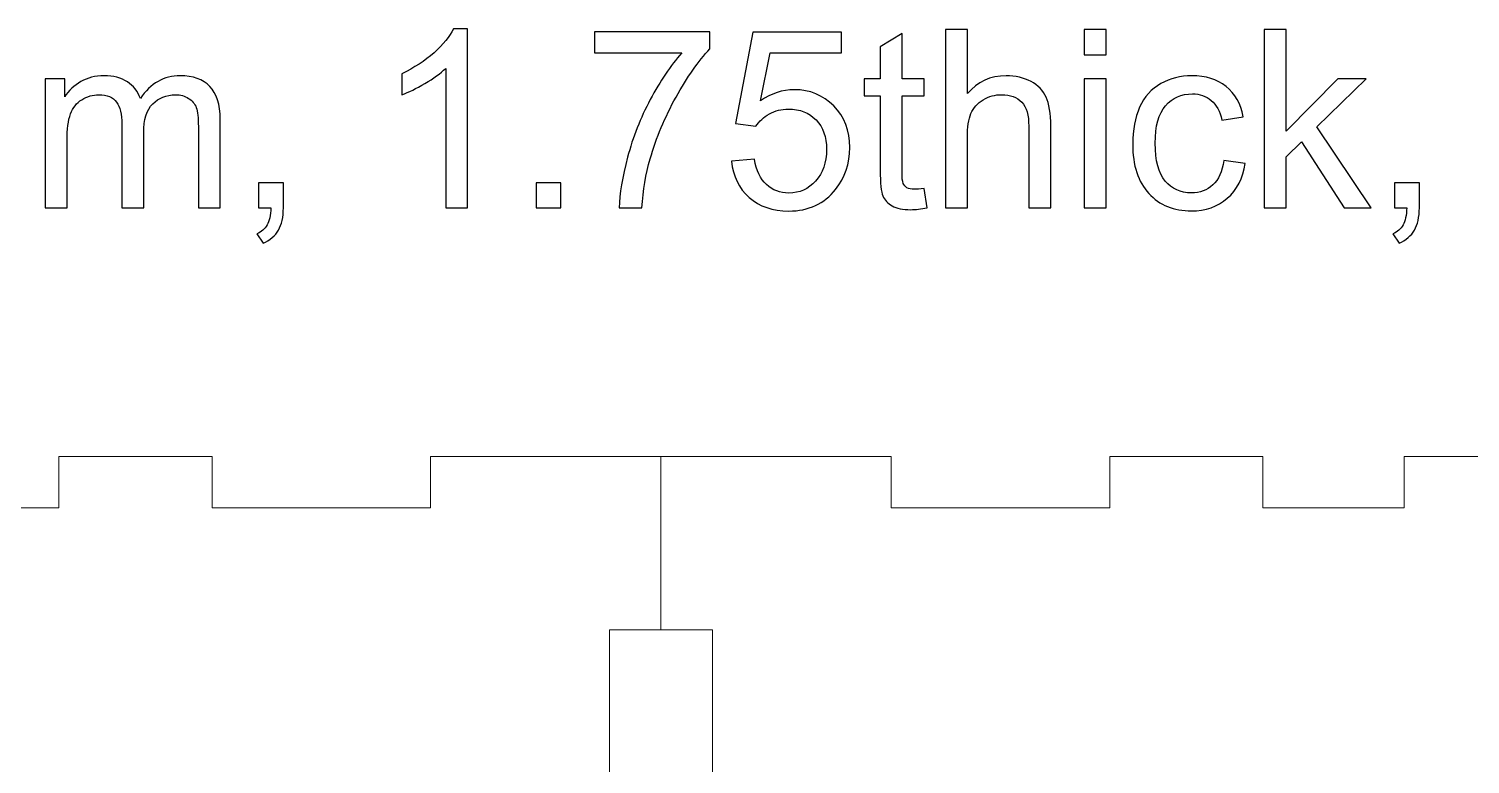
# Model space of a CAD drawing. Header units: inches. Extents: x -5.24 to 2.17, y -6.36 to -2.42.
# Drawn here: x -3.499 to -1.571, y -3.408 to -2.424 of the extents above; entities that cross this region are included whole.
import ezdxf

# ---------------------------------------------------------------- set-up
doc = ezdxf.new("R2010")
doc.units = ezdxf.units.IN
doc.header["$MEASUREMENT"] = 0
doc.layers.add('Layer 1', color=7, linetype='Continuous')

msp = doc.modelspace()

# ---------------------------------------------------------------- linework, layer by layer
at = {"layer": 'Layer 1', "color": 30}
for points, knots in [([(-2.9122, -2.6639), (-2.9122, -2.6639), (-2.9414, -2.6639), (-2.9414, -2.6639), (-2.9414, -2.6639), (-2.9414, -2.6639), (-2.9414, -2.4773), (-2.9414, -2.4773), (-2.9414, -2.4773), (-2.9485, -2.484), (-2.9577, -2.4907), (-2.9692, -2.4974), (-2.9692, -2.4974), (-2.9807, -2.5041), (-2.9909, -2.5092), (-3, -2.5125), (-3, -2.5125), (-3, -2.5125), (-3, -2.4843), (-3, -2.4843), (-3, -2.4843), (-2.9837, -2.4765), (-2.9693, -2.4672), (-2.957, -2.4563), (-2.957, -2.4563), (-2.9448, -2.4453), (-2.9361, -2.4346), (-2.931, -2.4243), (-2.931, -2.4243), (-2.931, -2.4243), (-2.9122, -2.4243), (-2.9122, -2.4243), (-2.9122, -2.4243), (-2.9122, -2.4243), (-2.9122, -2.6639), (-2.9122, -2.6639)], [0, 0, 0, 0, 0.1, 0.1, 0.1, 0.1, 0.2, 0.2, 0.2, 0.2, 0.3, 0.3, 0.3, 0.3, 0.4, 0.4, 0.4, 0.4, 0.5, 0.5, 0.5, 0.5, 0.6, 0.6, 0.6, 0.6, 0.7, 0.7, 0.7, 0.7, 0.8, 0.8, 0.8, 0.8, 1, 1, 1, 1]), ([(-2.7425, -2.4566), (-2.7425, -2.4566), (-2.7425, -2.4284), (-2.7425, -2.4284), (-2.7425, -2.4284), (-2.7425, -2.4284), (-2.5881, -2.4284), (-2.5881, -2.4284), (-2.5881, -2.4284), (-2.5881, -2.4284), (-2.5881, -2.4512), (-2.5881, -2.4512), (-2.5881, -2.4512), (-2.6033, -2.4674), (-2.6183, -2.4889), (-2.6333, -2.5156), (-2.6333, -2.5156), (-2.6482, -2.5424), (-2.6597, -2.57), (-2.6678, -2.5983), (-2.6678, -2.5983), (-2.6737, -2.6183), (-2.6774, -2.6401), (-2.679, -2.6639), (-2.679, -2.6639), (-2.679, -2.6639), (-2.7092, -2.6639), (-2.7092, -2.6639), (-2.7092, -2.6639), (-2.7088, -2.6451), (-2.7052, -2.6225), (-2.6981, -2.5959), (-2.6981, -2.5959), (-2.691, -2.5693), (-2.6809, -2.5436), (-2.6678, -2.519), (-2.6678, -2.519), (-2.6545, -2.4943), (-2.6405, -2.4735), (-2.6257, -2.4566), (-2.6257, -2.4566), (-2.6257, -2.4566), (-2.7425, -2.4566), (-2.7425, -2.4566)], [0, 0, 0, 0, 0.083333, 0.083333, 0.083333, 0.083333, 0.166667, 0.166667, 0.166667, 0.166667, 0.25, 0.25, 0.25, 0.25, 0.333333, 0.333333, 0.333333, 0.333333, 0.416667, 0.416667, 0.416667, 0.416667, 0.5, 0.5, 0.5, 0.5, 0.583333, 0.583333, 0.583333, 0.583333, 0.666667, 0.666667, 0.666667, 0.666667, 0.75, 0.75, 0.75, 0.75, 0.833333, 0.833333, 0.833333, 0.833333, 1, 1, 1, 1]), ([(-2.5591, -2.6014), (-2.5591, -2.6014), (-2.5283, -2.5988), (-2.5283, -2.5988), (-2.5283, -2.5988), (-2.526, -2.6138), (-2.5208, -2.625), (-2.5125, -2.6326), (-2.5125, -2.6326), (-2.5041, -2.6401), (-2.4941, -2.6439), (-2.4824, -2.6439), (-2.4824, -2.6439), (-2.4683, -2.6439), (-2.4564, -2.6386), (-2.4466, -2.628), (-2.4466, -2.628), (-2.4369, -2.6173), (-2.432, -2.6032), (-2.432, -2.5856), (-2.432, -2.5856), (-2.432, -2.5689), (-2.4366, -2.5558), (-2.446, -2.5461), (-2.446, -2.5461), (-2.4554, -2.5364), (-2.4677, -2.5316), (-2.4829, -2.5316), (-2.4829, -2.5316), (-2.4924, -2.5316), (-2.5009, -2.5338), (-2.5085, -2.538), (-2.5085, -2.538), (-2.5161, -2.5423), (-2.522, -2.5479), (-2.5264, -2.5547), (-2.5264, -2.5547), (-2.5264, -2.5547), (-2.5539, -2.5511), (-2.5539, -2.5511), (-2.5539, -2.5511), (-2.5539, -2.5511), (-2.5308, -2.4286), (-2.5308, -2.4286), (-2.5308, -2.4286), (-2.5308, -2.4286), (-2.4121, -2.4286), (-2.4121, -2.4286), (-2.4121, -2.4286), (-2.4121, -2.4286), (-2.4121, -2.4566), (-2.4121, -2.4566), (-2.4121, -2.4566), (-2.4121, -2.4566), (-2.5073, -2.4566), (-2.5073, -2.4566), (-2.5073, -2.4566), (-2.5073, -2.4566), (-2.5202, -2.5207), (-2.5202, -2.5207), (-2.5202, -2.5207), (-2.5059, -2.5107), (-2.4908, -2.5057), (-2.4751, -2.5057), (-2.4751, -2.5057), (-2.4543, -2.5057), (-2.4367, -2.5129), (-2.4224, -2.5274), (-2.4224, -2.5274), (-2.408, -2.5418), (-2.4009, -2.5604), (-2.4009, -2.583), (-2.4009, -2.583), (-2.4009, -2.6046), (-2.4072, -2.6233), (-2.4198, -2.639), (-2.4198, -2.639), (-2.4351, -2.6583), (-2.456, -2.668), (-2.4824, -2.668), (-2.4824, -2.668), (-2.5041, -2.668), (-2.5219, -2.6619), (-2.5356, -2.6498), (-2.5356, -2.6498), (-2.5493, -2.6376), (-2.5571, -2.6215), (-2.5591, -2.6014)], [0, 0, 0, 0, 0.043478, 0.043478, 0.043478, 0.043478, 0.086957, 0.086957, 0.086957, 0.086957, 0.130435, 0.130435, 0.130435, 0.130435, 0.173913, 0.173913, 0.173913, 0.173913, 0.217391, 0.217391, 0.217391, 0.217391, 0.26087, 0.26087, 0.26087, 0.26087, 0.304348, 0.304348, 0.304348, 0.304348, 0.347826, 0.347826, 0.347826, 0.347826, 0.391304, 0.391304, 0.391304, 0.391304, 0.434783, 0.434783, 0.434783, 0.434783, 0.478261, 0.478261, 0.478261, 0.478261, 0.521739, 0.521739, 0.521739, 0.521739, 0.565217, 0.565217, 0.565217, 0.565217, 0.608696, 0.608696, 0.608696, 0.608696, 0.652174, 0.652174, 0.652174, 0.652174, 0.695652, 0.695652, 0.695652, 0.695652, 0.73913, 0.73913, 0.73913, 0.73913, 0.782609, 0.782609, 0.782609, 0.782609, 0.826087, 0.826087, 0.826087, 0.826087, 0.869565, 0.869565, 0.869565, 0.869565, 0.913043, 0.913043, 0.913043, 0.913043, 1, 1, 1, 1]), ([(-2.2729, -2.6639), (-2.2729, -2.6639), (-2.2729, -2.4253), (-2.2729, -2.4253), (-2.2729, -2.4253), (-2.2729, -2.4253), (-2.2436, -2.4253), (-2.2436, -2.4253), (-2.2436, -2.4253), (-2.2436, -2.4253), (-2.2436, -2.5109), (-2.2436, -2.5109), (-2.2436, -2.5109), (-2.23, -2.4951), (-2.2127, -2.4871), (-2.1919, -2.4871), (-2.1919, -2.4871), (-2.1791, -2.4871), (-2.168, -2.4897), (-2.1585, -2.4948), (-2.1585, -2.4948), (-2.1491, -2.4998), (-2.1423, -2.5068), (-2.1383, -2.5156), (-2.1383, -2.5156), (-2.1342, -2.5245), (-2.1321, -2.5375), (-2.1321, -2.5544), (-2.1321, -2.5544), (-2.1321, -2.5544), (-2.1321, -2.6639), (-2.1321, -2.6639), (-2.1321, -2.6639), (-2.1321, -2.6639), (-2.1615, -2.6639), (-2.1615, -2.6639), (-2.1615, -2.6639), (-2.1615, -2.6639), (-2.1615, -2.5544), (-2.1615, -2.5544), (-2.1615, -2.5544), (-2.1615, -2.5398), (-2.1646, -2.5291), (-2.171, -2.5224), (-2.171, -2.5224), (-2.1773, -2.5158), (-2.1863, -2.5124), (-2.1979, -2.5124), (-2.1979, -2.5124), (-2.2066, -2.5124), (-2.2148, -2.5146), (-2.2224, -2.5191), (-2.2224, -2.5191), (-2.2301, -2.5236), (-2.2355, -2.5298), (-2.2388, -2.5375), (-2.2388, -2.5375), (-2.242, -2.5451), (-2.2436, -2.5558), (-2.2436, -2.5694), (-2.2436, -2.5694), (-2.2436, -2.5694), (-2.2436, -2.6639), (-2.2436, -2.6639), (-2.2436, -2.6639), (-2.2436, -2.6639), (-2.2729, -2.6639), (-2.2729, -2.6639)], [0, 0, 0, 0, 0.055556, 0.055556, 0.055556, 0.055556, 0.111111, 0.111111, 0.111111, 0.111111, 0.166667, 0.166667, 0.166667, 0.166667, 0.222222, 0.222222, 0.222222, 0.222222, 0.277778, 0.277778, 0.277778, 0.277778, 0.333333, 0.333333, 0.333333, 0.333333, 0.388889, 0.388889, 0.388889, 0.388889, 0.444444, 0.444444, 0.444444, 0.444444, 0.5, 0.5, 0.5, 0.5, 0.555556, 0.555556, 0.555556, 0.555556, 0.611111, 0.611111, 0.611111, 0.611111, 0.666667, 0.666667, 0.666667, 0.666667, 0.722222, 0.722222, 0.722222, 0.722222, 0.777778, 0.777778, 0.777778, 0.777778, 0.833333, 0.833333, 0.833333, 0.833333, 0.888889, 0.888889, 0.888889, 0.888889, 1, 1, 1, 1]), ([(-2.0874, -2.459), (-2.0874, -2.459), (-2.0874, -2.4253), (-2.0874, -2.4253), (-2.0874, -2.4253), (-2.0874, -2.4253), (-2.0581, -2.4253), (-2.0581, -2.4253), (-2.0581, -2.4253), (-2.0581, -2.4253), (-2.0581, -2.459), (-2.0581, -2.459), (-2.0581, -2.459), (-2.0581, -2.459), (-2.0874, -2.459), (-2.0874, -2.459)], [0, 0, 0, 0, 0.2, 0.2, 0.2, 0.2, 0.4, 0.4, 0.4, 0.4, 0.6, 0.6, 0.6, 0.6, 1, 1, 1, 1]), ([(-1.8467, -2.6639), (-1.8467, -2.6639), (-1.8467, -2.4253), (-1.8467, -2.4253), (-1.8467, -2.4253), (-1.8467, -2.4253), (-1.8174, -2.4253), (-1.8174, -2.4253), (-1.8174, -2.4253), (-1.8174, -2.4253), (-1.8174, -2.5614), (-1.8174, -2.5614), (-1.8174, -2.5614), (-1.8174, -2.5614), (-1.748, -2.4911), (-1.748, -2.4911), (-1.748, -2.4911), (-1.748, -2.4911), (-1.7101, -2.4911), (-1.7101, -2.4911), (-1.7101, -2.4911), (-1.7101, -2.4911), (-1.7762, -2.5552), (-1.7762, -2.5552), (-1.7762, -2.5552), (-1.7762, -2.5552), (-1.7034, -2.6639), (-1.7034, -2.6639), (-1.7034, -2.6639), (-1.7034, -2.6639), (-1.7396, -2.6639), (-1.7396, -2.6639), (-1.7396, -2.6639), (-1.7396, -2.6639), (-1.7967, -2.5755), (-1.7967, -2.5755), (-1.7967, -2.5755), (-1.7967, -2.5755), (-1.8174, -2.5954), (-1.8174, -2.5954), (-1.8174, -2.5954), (-1.8174, -2.5954), (-1.8174, -2.6639), (-1.8174, -2.6639), (-1.8174, -2.6639), (-1.8174, -2.6639), (-1.8467, -2.6639), (-1.8467, -2.6639)], [0, 0, 0, 0, 0.076923, 0.076923, 0.076923, 0.076923, 0.153846, 0.153846, 0.153846, 0.153846, 0.230769, 0.230769, 0.230769, 0.230769, 0.307692, 0.307692, 0.307692, 0.307692, 0.384615, 0.384615, 0.384615, 0.384615, 0.461538, 0.461538, 0.461538, 0.461538, 0.538462, 0.538462, 0.538462, 0.538462, 0.615385, 0.615385, 0.615385, 0.615385, 0.692308, 0.692308, 0.692308, 0.692308, 0.769231, 0.769231, 0.769231, 0.769231, 0.846154, 0.846154, 0.846154, 0.846154, 1, 1, 1, 1]), ([(-2.3016, -2.6377), (-2.3016, -2.6377), (-2.2974, -2.6636), (-2.2974, -2.6636), (-2.2974, -2.6636), (-2.3056, -2.6653), (-2.313, -2.6662), (-2.3195, -2.6662), (-2.3195, -2.6662), (-2.3301, -2.6662), (-2.3384, -2.6645), (-2.3443, -2.6611), (-2.3443, -2.6611), (-2.3501, -2.6578), (-2.3542, -2.6534), (-2.3566, -2.6479), (-2.3566, -2.6479), (-2.359, -2.6424), (-2.3602, -2.6309), (-2.3602, -2.6133), (-2.3602, -2.6133), (-2.3602, -2.6133), (-2.3602, -2.5139), (-2.3602, -2.5139), (-2.3602, -2.5139), (-2.3602, -2.5139), (-2.3817, -2.5139), (-2.3817, -2.5139), (-2.3817, -2.5139), (-2.3817, -2.5139), (-2.3817, -2.4911), (-2.3817, -2.4911), (-2.3817, -2.4911), (-2.3817, -2.4911), (-2.3602, -2.4911), (-2.3602, -2.4911), (-2.3602, -2.4911), (-2.3602, -2.4911), (-2.3602, -2.4483), (-2.3602, -2.4483), (-2.3602, -2.4483), (-2.3602, -2.4483), (-2.331, -2.4307), (-2.331, -2.4307), (-2.331, -2.4307), (-2.331, -2.4307), (-2.331, -2.4911), (-2.331, -2.4911), (-2.331, -2.4911), (-2.331, -2.4911), (-2.3016, -2.4911), (-2.3016, -2.4911), (-2.3016, -2.4911), (-2.3016, -2.4911), (-2.3016, -2.5139), (-2.3016, -2.5139), (-2.3016, -2.5139), (-2.3016, -2.5139), (-2.331, -2.5139), (-2.331, -2.5139), (-2.331, -2.5139), (-2.331, -2.5139), (-2.331, -2.6149), (-2.331, -2.6149), (-2.331, -2.6149), (-2.331, -2.6233), (-2.3305, -2.6286), (-2.3295, -2.631), (-2.3295, -2.631), (-2.3285, -2.6334), (-2.3268, -2.6353), (-2.3245, -2.6368), (-2.3245, -2.6368), (-2.3221, -2.6381), (-2.3188, -2.6389), (-2.3145, -2.6389), (-2.3145, -2.6389), (-2.3112, -2.6389), (-2.3069, -2.6385), (-2.3016, -2.6377)], [0, 0, 0, 0, 0.047619, 0.047619, 0.047619, 0.047619, 0.095238, 0.095238, 0.095238, 0.095238, 0.142857, 0.142857, 0.142857, 0.142857, 0.190476, 0.190476, 0.190476, 0.190476, 0.238095, 0.238095, 0.238095, 0.238095, 0.285714, 0.285714, 0.285714, 0.285714, 0.333333, 0.333333, 0.333333, 0.333333, 0.380952, 0.380952, 0.380952, 0.380952, 0.428571, 0.428571, 0.428571, 0.428571, 0.47619, 0.47619, 0.47619, 0.47619, 0.52381, 0.52381, 0.52381, 0.52381, 0.571429, 0.571429, 0.571429, 0.571429, 0.619048, 0.619048, 0.619048, 0.619048, 0.666667, 0.666667, 0.666667, 0.666667, 0.714286, 0.714286, 0.714286, 0.714286, 0.761905, 0.761905, 0.761905, 0.761905, 0.809524, 0.809524, 0.809524, 0.809524, 0.857143, 0.857143, 0.857143, 0.857143, 0.904762, 0.904762, 0.904762, 0.904762, 1, 1, 1, 1]), ([(-3.4772, -2.6639), (-3.4772, -2.6639), (-3.4772, -2.4911), (-3.4772, -2.4911), (-3.4772, -2.4911), (-3.4772, -2.4911), (-3.451, -2.4911), (-3.451, -2.4911), (-3.451, -2.4911), (-3.451, -2.4911), (-3.451, -2.5153), (-3.451, -2.5153), (-3.451, -2.5153), (-3.4456, -2.5069), (-3.4384, -2.5), (-3.4294, -2.4949), (-3.4294, -2.4949), (-3.4204, -2.4898), (-3.4101, -2.4871), (-3.3986, -2.4871), (-3.3986, -2.4871), (-3.3858, -2.4871), (-3.3753, -2.4898), (-3.3672, -2.4951), (-3.3672, -2.4951), (-3.3589, -2.5005), (-3.3532, -2.5079), (-3.3498, -2.5174), (-3.3498, -2.5174), (-3.3361, -2.4973), (-3.3183, -2.4871), (-3.2964, -2.4871), (-3.2964, -2.4871), (-3.2793, -2.4871), (-3.2661, -2.4919), (-3.2569, -2.5014), (-3.2569, -2.5014), (-3.2477, -2.5109), (-3.243, -2.5255), (-3.243, -2.5453), (-3.243, -2.5453), (-3.243, -2.5453), (-3.243, -2.6639), (-3.243, -2.6639), (-3.243, -2.6639), (-3.243, -2.6639), (-3.2722, -2.6639), (-3.2722, -2.6639), (-3.2722, -2.6639), (-3.2722, -2.6639), (-3.2722, -2.555), (-3.2722, -2.555), (-3.2722, -2.555), (-3.2722, -2.5433), (-3.2731, -2.5349), (-3.275, -2.5297), (-3.275, -2.5297), (-3.2769, -2.5246), (-3.2804, -2.5204), (-3.2853, -2.5173), (-3.2853, -2.5173), (-3.2903, -2.5141), (-3.2962, -2.5125), (-3.3029, -2.5125), (-3.3029, -2.5125), (-3.3151, -2.5125), (-3.3252, -2.5166), (-3.3332, -2.5247), (-3.3332, -2.5247), (-3.3412, -2.5328), (-3.3453, -2.5457), (-3.3453, -2.5635), (-3.3453, -2.5635), (-3.3453, -2.5635), (-3.3453, -2.6639), (-3.3453, -2.6639), (-3.3453, -2.6639), (-3.3453, -2.6639), (-3.3745, -2.6639), (-3.3745, -2.6639), (-3.3745, -2.6639), (-3.3745, -2.6639), (-3.3745, -2.5516), (-3.3745, -2.5516), (-3.3745, -2.5516), (-3.3745, -2.5386), (-3.3769, -2.5288), (-3.3817, -2.5223), (-3.3817, -2.5223), (-3.3865, -2.5158), (-3.3943, -2.5125), (-3.4052, -2.5125), (-3.4052, -2.5125), (-3.4134, -2.5125), (-3.421, -2.5147), (-3.428, -2.5191), (-3.428, -2.5191), (-3.435, -2.5234), (-3.4401, -2.5298), (-3.4432, -2.5381), (-3.4432, -2.5381), (-3.4464, -2.5465), (-3.4479, -2.5585), (-3.4479, -2.5743), (-3.4479, -2.5743), (-3.4479, -2.5743), (-3.4479, -2.6639), (-3.4479, -2.6639), (-3.4479, -2.6639), (-3.4479, -2.6639), (-3.4772, -2.6639), (-3.4772, -2.6639)], [0, 0, 0, 0, 0.034483, 0.034483, 0.034483, 0.034483, 0.068966, 0.068966, 0.068966, 0.068966, 0.103448, 0.103448, 0.103448, 0.103448, 0.137931, 0.137931, 0.137931, 0.137931, 0.172414, 0.172414, 0.172414, 0.172414, 0.206897, 0.206897, 0.206897, 0.206897, 0.241379, 0.241379, 0.241379, 0.241379, 0.275862, 0.275862, 0.275862, 0.275862, 0.310345, 0.310345, 0.310345, 0.310345, 0.344828, 0.344828, 0.344828, 0.344828, 0.37931, 0.37931, 0.37931, 0.37931, 0.413793, 0.413793, 0.413793, 0.413793, 0.448276, 0.448276, 0.448276, 0.448276, 0.482759, 0.482759, 0.482759, 0.482759, 0.517241, 0.517241, 0.517241, 0.517241, 0.551724, 0.551724, 0.551724, 0.551724, 0.586207, 0.586207, 0.586207, 0.586207, 0.62069, 0.62069, 0.62069, 0.62069, 0.655172, 0.655172, 0.655172, 0.655172, 0.689655, 0.689655, 0.689655, 0.689655, 0.724138, 0.724138, 0.724138, 0.724138, 0.758621, 0.758621, 0.758621, 0.758621, 0.793103, 0.793103, 0.793103, 0.793103, 0.827586, 0.827586, 0.827586, 0.827586, 0.862069, 0.862069, 0.862069, 0.862069, 0.896552, 0.896552, 0.896552, 0.896552, 0.931034, 0.931034, 0.931034, 0.931034, 1, 1, 1, 1]), ([(-2.0874, -2.6639), (-2.0874, -2.6639), (-2.0874, -2.4911), (-2.0874, -2.4911), (-2.0874, -2.4911), (-2.0874, -2.4911), (-2.0581, -2.4911), (-2.0581, -2.4911), (-2.0581, -2.4911), (-2.0581, -2.4911), (-2.0581, -2.6639), (-2.0581, -2.6639), (-2.0581, -2.6639), (-2.0581, -2.6639), (-2.0874, -2.6639), (-2.0874, -2.6639)], [0, 0, 0, 0, 0.2, 0.2, 0.2, 0.2, 0.4, 0.4, 0.4, 0.4, 0.6, 0.6, 0.6, 0.6, 1, 1, 1, 1]), ([(-1.9007, -2.6006), (-1.9007, -2.6006), (-1.8719, -2.6044), (-1.8719, -2.6044), (-1.8719, -2.6044), (-1.875, -2.6242), (-1.8831, -2.6398), (-1.8961, -2.651), (-1.8961, -2.651), (-1.909, -2.6622), (-1.925, -2.6678), (-1.9439, -2.6678), (-1.9439, -2.6678), (-1.9675, -2.6678), (-1.9865, -2.6601), (-2.0009, -2.6446), (-2.0009, -2.6446), (-2.0153, -2.6292), (-2.0225, -2.607), (-2.0225, -2.5781), (-2.0225, -2.5781), (-2.0225, -2.5595), (-2.0194, -2.5431), (-2.0132, -2.5291), (-2.0132, -2.5291), (-2.007, -2.5151), (-1.9976, -2.5046), (-1.9849, -2.4976), (-1.9849, -2.4976), (-1.9723, -2.4906), (-1.9585, -2.4871), (-1.9437, -2.4871), (-1.9437, -2.4871), (-1.9249, -2.4871), (-1.9095, -2.4919), (-1.8976, -2.5014), (-1.8976, -2.5014), (-1.8857, -2.5109), (-1.878, -2.5244), (-1.8746, -2.5419), (-1.8746, -2.5419), (-1.8746, -2.5419), (-1.9031, -2.5463), (-1.9031, -2.5463), (-1.9031, -2.5463), (-1.9059, -2.5346), (-1.9106, -2.5259), (-1.9175, -2.52), (-1.9175, -2.52), (-1.9244, -2.5142), (-1.9328, -2.5113), (-1.9425, -2.5113), (-1.9425, -2.5113), (-1.9573, -2.5113), (-1.9693, -2.5165), (-1.9785, -2.5271), (-1.9785, -2.5271), (-1.9878, -2.5377), (-1.9924, -2.5544), (-1.9924, -2.5773), (-1.9924, -2.5773), (-1.9924, -2.6005), (-1.9879, -2.6174), (-1.979, -2.628), (-1.979, -2.628), (-1.9701, -2.6385), (-1.9585, -2.6438), (-1.9441, -2.6438), (-1.9441, -2.6438), (-1.9326, -2.6438), (-1.9231, -2.6402), (-1.9154, -2.6331), (-1.9154, -2.6331), (-1.9076, -2.6261), (-1.9028, -2.6153), (-1.9007, -2.6006)], [0, 0, 0, 0, 0.05, 0.05, 0.05, 0.05, 0.1, 0.1, 0.1, 0.1, 0.15, 0.15, 0.15, 0.15, 0.2, 0.2, 0.2, 0.2, 0.25, 0.25, 0.25, 0.25, 0.3, 0.3, 0.3, 0.3, 0.35, 0.35, 0.35, 0.35, 0.4, 0.4, 0.4, 0.4, 0.45, 0.45, 0.45, 0.45, 0.5, 0.5, 0.5, 0.5, 0.55, 0.55, 0.55, 0.55, 0.6, 0.6, 0.6, 0.6, 0.65, 0.65, 0.65, 0.65, 0.7, 0.7, 0.7, 0.7, 0.75, 0.75, 0.75, 0.75, 0.8, 0.8, 0.8, 0.8, 0.85, 0.85, 0.85, 0.85, 0.9, 0.9, 0.9, 0.9, 1, 1, 1, 1]), ([(-3.1919, -2.6639), (-3.1919, -2.6639), (-3.1919, -2.6305), (-3.1919, -2.6305), (-3.1919, -2.6305), (-3.1919, -2.6305), (-3.1585, -2.6305), (-3.1585, -2.6305), (-3.1585, -2.6305), (-3.1585, -2.6305), (-3.1585, -2.6639), (-3.1585, -2.6639), (-3.1585, -2.6639), (-3.1585, -2.6762), (-3.1607, -2.6861), (-3.165, -2.6936), (-3.165, -2.6936), (-3.1694, -2.7011), (-3.1763, -2.707), (-3.1857, -2.7111), (-3.1857, -2.7111), (-3.1857, -2.7111), (-3.1939, -2.6986), (-3.1939, -2.6986), (-3.1939, -2.6986), (-3.1877, -2.6959), (-3.1831, -2.6919), (-3.1802, -2.6866), (-3.1802, -2.6866), (-3.1773, -2.6814), (-3.1756, -2.6738), (-3.1753, -2.6639), (-3.1753, -2.6639), (-3.1753, -2.6639), (-3.1919, -2.6639), (-3.1919, -2.6639)], [0, 0, 0, 0, 0.1, 0.1, 0.1, 0.1, 0.2, 0.2, 0.2, 0.2, 0.3, 0.3, 0.3, 0.3, 0.4, 0.4, 0.4, 0.4, 0.5, 0.5, 0.5, 0.5, 0.6, 0.6, 0.6, 0.6, 0.7, 0.7, 0.7, 0.7, 0.8, 0.8, 0.8, 0.8, 1, 1, 1, 1]), ([(-2.8206, -2.6639), (-2.8206, -2.6639), (-2.8206, -2.6305), (-2.8206, -2.6305), (-2.8206, -2.6305), (-2.8206, -2.6305), (-2.7873, -2.6305), (-2.7873, -2.6305), (-2.7873, -2.6305), (-2.7873, -2.6305), (-2.7873, -2.6639), (-2.7873, -2.6639), (-2.7873, -2.6639), (-2.7873, -2.6639), (-2.8206, -2.6639), (-2.8206, -2.6639)], [0, 0, 0, 0, 0.2, 0.2, 0.2, 0.2, 0.4, 0.4, 0.4, 0.4, 0.6, 0.6, 0.6, 0.6, 1, 1, 1, 1]), ([(-1.6725, -2.6639), (-1.6725, -2.6639), (-1.6725, -2.6305), (-1.6725, -2.6305), (-1.6725, -2.6305), (-1.6725, -2.6305), (-1.6391, -2.6305), (-1.6391, -2.6305), (-1.6391, -2.6305), (-1.6391, -2.6305), (-1.6391, -2.6639), (-1.6391, -2.6639), (-1.6391, -2.6639), (-1.6391, -2.6762), (-1.6413, -2.6861), (-1.6456, -2.6936), (-1.6456, -2.6936), (-1.65, -2.7011), (-1.6569, -2.707), (-1.6663, -2.7111), (-1.6663, -2.7111), (-1.6663, -2.7111), (-1.6745, -2.6986), (-1.6745, -2.6986), (-1.6745, -2.6986), (-1.6683, -2.6959), (-1.6638, -2.6919), (-1.6608, -2.6866), (-1.6608, -2.6866), (-1.6579, -2.6814), (-1.6563, -2.6738), (-1.6559, -2.6639), (-1.6559, -2.6639), (-1.6559, -2.6639), (-1.6725, -2.6639), (-1.6725, -2.6639)], [0, 0, 0, 0, 0.1, 0.1, 0.1, 0.1, 0.2, 0.2, 0.2, 0.2, 0.3, 0.3, 0.3, 0.3, 0.4, 0.4, 0.4, 0.4, 0.5, 0.5, 0.5, 0.5, 0.6, 0.6, 0.6, 0.6, 0.7, 0.7, 0.7, 0.7, 0.8, 0.8, 0.8, 0.8, 1, 1, 1, 1])]:
    msp.add_open_spline(points, degree=3, knots=knots, dxfattribs=at)
at = {"layer": 'Layer 1', "color": 250, "lineweight": 9}
for points in [[(-5.2402, -2.9961), (-5.2402, -2.9961), (-4.9321, -2.9961), (-4.9321, -2.9961), (-4.9321, -2.9961), (-4.9321, -2.9961), (-4.9321, -3.065), (-4.9321, -3.065), (-4.9321, -3.065), (-4.9321, -3.065), (-4.6398, -3.065), (-4.6398, -3.065), (-4.6398, -3.065), (-4.6398, -3.065), (-4.6398, -2.9961), (-4.6398, -2.9961), (-4.6398, -2.9961), (-4.6398, -2.9961), (-4.435, -2.9961), (-4.435, -2.9961), (-4.435, -2.9961), (-4.435, -2.9961), (-4.435, -3.065), (-4.435, -3.065), (-4.435, -3.065), (-4.435, -3.065), (-4.2461, -3.065), (-4.2461, -3.065), (-4.2461, -3.065), (-4.2461, -3.065), (-4.2461, -2.9961), (-4.2461, -2.9961), (-4.2461, -2.9961), (-4.2461, -2.9961), (-4.0413, -2.9961), (-4.0413, -2.9961), (-4.0413, -2.9961), (-4.0413, -2.9961), (-4.0413, -3.065), (-4.0413, -3.065), (-4.0413, -3.065), (-4.0413, -3.065), (-3.8524, -3.065), (-3.8524, -3.065), (-3.8524, -3.065), (-3.8524, -3.065), (-3.8524, -2.9961), (-3.8524, -2.9961), (-3.8524, -2.9961), (-3.8524, -2.9961), (-3.6476, -2.9961), (-3.6476, -2.9961), (-3.6476, -2.9961), (-3.6476, -2.9961), (-3.6476, -3.065), (-3.6476, -3.065), (-3.6476, -3.065), (-3.6476, -3.065), (-3.4587, -3.065), (-3.4587, -3.065), (-3.4587, -3.065), (-3.4587, -3.065), (-3.4587, -2.9961), (-3.4587, -2.9961), (-3.4587, -2.9961), (-3.4587, -2.9961), (-3.2539, -2.9961), (-3.2539, -2.9961), (-3.2539, -2.9961), (-3.2539, -2.9961), (-3.2539, -3.065), (-3.2539, -3.065), (-3.2539, -3.065), (-3.2539, -3.065), (-2.9616, -3.065), (-2.9616, -3.065), (-2.9616, -3.065), (-2.9616, -3.065), (-2.9616, -2.9961), (-2.9616, -2.9961), (-2.9616, -2.9961), (-2.9616, -2.9961), (-2.6535, -2.9961), (-2.6535, -2.9961), (-2.6535, -2.9961), (-2.6535, -2.9961), (-2.6535, -3.2283), (-2.6535, -3.2283), (-2.6535, -3.2283), (-2.6535, -3.2283), (-2.7224, -3.2283), (-2.7224, -3.2283), (-2.7224, -3.2283), (-2.7224, -3.2283), (-2.7224, -3.4449), (-2.7224, -3.4449), (-2.7224, -3.4449), (-2.7224, -3.4449), (-2.6535, -3.4449), (-2.6535, -3.4449), (-2.6535, -3.4449), (-2.6535, -3.4449), (-2.6535, -3.6772), (-2.6535, -3.6772), (-2.6535, -3.6772), (-2.6535, -3.6772), (-2.7224, -3.6772), (-2.7224, -3.6772), (-2.7224, -3.6772), (-2.7224, -3.6772), (-2.7224, -3.8937), (-2.7224, -3.8937), (-2.7224, -3.8937), (-2.7224, -3.8937), (-2.6535, -3.8937), (-2.6535, -3.8937), (-2.6535, -3.8937), (-2.6535, -3.8937), (-2.6535, -4.126), (-2.6535, -4.126), (-2.6535, -4.126), (-2.6535, -4.126), (-2.9616, -4.126), (-2.9616, -4.126), (-2.9616, -4.126), (-2.9616, -4.126), (-2.9616, -4.0571), (-2.9616, -4.0571), (-2.9616, -4.0571), (-2.9616, -4.0571), (-3.2539, -4.0571), (-3.2539, -4.0571), (-3.2539, -4.0571), (-3.2539, -4.0571), (-3.2539, -4.126), (-3.2539, -4.126), (-3.2539, -4.126), (-3.2539, -4.126), (-3.4587, -4.126), (-3.4587, -4.126), (-3.4587, -4.126), (-3.4587, -4.126), (-3.4587, -4.0571), (-3.4587, -4.0571), (-3.4587, -4.0571), (-3.4587, -4.0571), (-3.6476, -4.0571), (-3.6476, -4.0571), (-3.6476, -4.0571), (-3.6476, -4.0571), (-3.6476, -4.126), (-3.6476, -4.126), (-3.6476, -4.126), (-3.6476, -4.126), (-3.8524, -4.126), (-3.8524, -4.126), (-3.8524, -4.126), (-3.8524, -4.126), (-3.8524, -4.0571), (-3.8524, -4.0571), (-3.8524, -4.0571), (-3.8524, -4.0571), (-4.0413, -4.0571), (-4.0413, -4.0571), (-4.0413, -4.0571), (-4.0413, -4.0571), (-4.0413, -4.126), (-4.0413, -4.126), (-4.0413, -4.126), (-4.0413, -4.126), (-4.2461, -4.126), (-4.2461, -4.126), (-4.2461, -4.126), (-4.2461, -4.126), (-4.2461, -4.0571), (-4.2461, -4.0571), (-4.2461, -4.0571), (-4.2461, -4.0571), (-4.435, -4.0571), (-4.435, -4.0571), (-4.435, -4.0571), (-4.435, -4.0571), (-4.435, -4.126), (-4.435, -4.126), (-4.435, -4.126), (-4.435, -4.126), (-4.6398, -4.126), (-4.6398, -4.126), (-4.6398, -4.126), (-4.6398, -4.126), (-4.6398, -4.0571), (-4.6398, -4.0571), (-4.6398, -4.0571), (-4.6398, -4.0571), (-4.9321, -4.0571), (-4.9321, -4.0571), (-4.9321, -4.0571), (-4.9321, -4.0571), (-4.9321, -4.126), (-4.9321, -4.126), (-4.9321, -4.126), (-4.9321, -4.126), (-5.2402, -4.126), (-5.2402, -4.126), (-5.2402, -4.126), (-5.2402, -4.126), (-5.2402, -3.8937), (-5.2402, -3.8937), (-5.2402, -3.8937), (-5.2402, -3.8937), (-5.1713, -3.8937), (-5.1713, -3.8937), (-5.1713, -3.8937), (-5.1713, -3.8937), (-5.1713, -3.6772), (-5.1713, -3.6772), (-5.1713, -3.6772), (-5.1713, -3.6772), (-5.2402, -3.6772), (-5.2402, -3.6772), (-5.2402, -3.6772), (-5.2402, -3.6772), (-5.2402, -3.4449), (-5.2402, -3.4449), (-5.2402, -3.4449), (-5.2402, -3.4449), (-5.1713, -3.4449), (-5.1713, -3.4449), (-5.1713, -3.4449), (-5.1713, -3.4449), (-5.1713, -3.2283), (-5.1713, -3.2283), (-5.1713, -3.2283), (-5.1713, -3.2283), (-5.2402, -3.2283), (-5.2402, -3.2283), (-5.2402, -3.2283), (-5.2402, -3.2283), (-5.2402, -2.9961), (-5.2402, -2.9961)], [(-2.6535, -2.9961), (-2.6535, -2.9961), (-2.3455, -2.9961), (-2.3455, -2.9961), (-2.3455, -2.9961), (-2.3455, -2.9961), (-2.3455, -3.065), (-2.3455, -3.065), (-2.3455, -3.065), (-2.3455, -3.065), (-2.0531, -3.065), (-2.0531, -3.065), (-2.0531, -3.065), (-2.0531, -3.065), (-2.0531, -2.9961), (-2.0531, -2.9961), (-2.0531, -2.9961), (-2.0531, -2.9961), (-1.8484, -2.9961), (-1.8484, -2.9961), (-1.8484, -2.9961), (-1.8484, -2.9961), (-1.8484, -3.065), (-1.8484, -3.065), (-1.8484, -3.065), (-1.8484, -3.065), (-1.6594, -3.065), (-1.6594, -3.065), (-1.6594, -3.065), (-1.6594, -3.065), (-1.6594, -2.9961), (-1.6594, -2.9961), (-1.6594, -2.9961), (-1.6594, -2.9961), (-1.4547, -2.9961), (-1.4547, -2.9961), (-1.4547, -2.9961), (-1.4547, -2.9961), (-1.4547, -3.065), (-1.4547, -3.065), (-1.4547, -3.065), (-1.4547, -3.065), (-1.2657, -3.065), (-1.2657, -3.065), (-1.2657, -3.065), (-1.2657, -3.065), (-1.2657, -2.9961), (-1.2657, -2.9961), (-1.2657, -2.9961), (-1.2657, -2.9961), (-1.061, -2.9961), (-1.061, -2.9961), (-1.061, -2.9961), (-1.061, -2.9961), (-1.061, -3.065), (-1.061, -3.065), (-1.061, -3.065), (-1.061, -3.065), (-0.872, -3.065), (-0.872, -3.065), (-0.872, -3.065), (-0.872, -3.065), (-0.872, -2.9961), (-0.872, -2.9961), (-0.872, -2.9961), (-0.872, -2.9961), (-0.6673, -2.9961), (-0.6673, -2.9961), (-0.6673, -2.9961), (-0.6673, -2.9961), (-0.6673, -3.065), (-0.6673, -3.065), (-0.6673, -3.065), (-0.6673, -3.065), (-0.375, -3.065), (-0.375, -3.065), (-0.375, -3.065), (-0.375, -3.065), (-0.375, -2.9961), (-0.375, -2.9961), (-0.375, -2.9961), (-0.375, -2.9961), (-0.0669, -2.9961), (-0.0669, -2.9961), (-0.0669, -2.9961), (-0.0669, -2.9961), (-0.0669, -3.2283), (-0.0669, -3.2283), (-0.0669, -3.2283), (-0.0669, -3.2283), (-0.1358, -3.2283), (-0.1358, -3.2283), (-0.1358, -3.2283), (-0.1358, -3.2283), (-0.1358, -3.4449), (-0.1358, -3.4449), (-0.1358, -3.4449), (-0.1358, -3.4449), (-0.0669, -3.4449), (-0.0669, -3.4449), (-0.0669, -3.4449), (-0.0669, -3.4449), (-0.0669, -3.6772), (-0.0669, -3.6772), (-0.0669, -3.6772), (-0.0669, -3.6772), (-0.1358, -3.6772), (-0.1358, -3.6772), (-0.1358, -3.6772), (-0.1358, -3.6772), (-0.1358, -3.8937), (-0.1358, -3.8937), (-0.1358, -3.8937), (-0.1358, -3.8937), (-0.0669, -3.8937), (-0.0669, -3.8937), (-0.0669, -3.8937), (-0.0669, -3.8937), (-0.0669, -4.126), (-0.0669, -4.126), (-0.0669, -4.126), (-0.0669, -4.126), (-0.375, -4.126), (-0.375, -4.126), (-0.375, -4.126), (-0.375, -4.126), (-0.375, -4.0571), (-0.375, -4.0571), (-0.375, -4.0571), (-0.375, -4.0571), (-0.6673, -4.0571), (-0.6673, -4.0571), (-0.6673, -4.0571), (-0.6673, -4.0571), (-0.6673, -4.126), (-0.6673, -4.126), (-0.6673, -4.126), (-0.6673, -4.126), (-0.872, -4.126), (-0.872, -4.126), (-0.872, -4.126), (-0.872, -4.126), (-0.872, -4.0571), (-0.872, -4.0571), (-0.872, -4.0571), (-0.872, -4.0571), (-1.061, -4.0571), (-1.061, -4.0571), (-1.061, -4.0571), (-1.061, -4.0571), (-1.061, -4.126), (-1.061, -4.126), (-1.061, -4.126), (-1.061, -4.126), (-1.2657, -4.126), (-1.2657, -4.126), (-1.2657, -4.126), (-1.2657, -4.126), (-1.2657, -4.0571), (-1.2657, -4.0571), (-1.2657, -4.0571), (-1.2657, -4.0571), (-1.4547, -4.0571), (-1.4547, -4.0571), (-1.4547, -4.0571), (-1.4547, -4.0571), (-1.4547, -4.126), (-1.4547, -4.126), (-1.4547, -4.126), (-1.4547, -4.126), (-1.6594, -4.126), (-1.6594, -4.126), (-1.6594, -4.126), (-1.6594, -4.126), (-1.6594, -4.0571), (-1.6594, -4.0571), (-1.6594, -4.0571), (-1.6594, -4.0571), (-1.8484, -4.0571), (-1.8484, -4.0571), (-1.8484, -4.0571), (-1.8484, -4.0571), (-1.8484, -4.126), (-1.8484, -4.126), (-1.8484, -4.126), (-1.8484, -4.126), (-2.0531, -4.126), (-2.0531, -4.126), (-2.0531, -4.126), (-2.0531, -4.126), (-2.0531, -4.0571), (-2.0531, -4.0571), (-2.0531, -4.0571), (-2.0531, -4.0571), (-2.3455, -4.0571), (-2.3455, -4.0571), (-2.3455, -4.0571), (-2.3455, -4.0571), (-2.3455, -4.126), (-2.3455, -4.126), (-2.3455, -4.126), (-2.3455, -4.126), (-2.6535, -4.126), (-2.6535, -4.126), (-2.6535, -4.126), (-2.6535, -4.126), (-2.6535, -3.8937), (-2.6535, -3.8937), (-2.6535, -3.8937), (-2.6535, -3.8937), (-2.5846, -3.8937), (-2.5846, -3.8937), (-2.5846, -3.8937), (-2.5846, -3.8937), (-2.5846, -3.6772), (-2.5846, -3.6772), (-2.5846, -3.6772), (-2.5846, -3.6772), (-2.6535, -3.6772), (-2.6535, -3.6772), (-2.6535, -3.6772), (-2.6535, -3.6772), (-2.6535, -3.4449), (-2.6535, -3.4449), (-2.6535, -3.4449), (-2.6535, -3.4449), (-2.5846, -3.4449), (-2.5846, -3.4449), (-2.5846, -3.4449), (-2.5846, -3.4449), (-2.5846, -3.2283), (-2.5846, -3.2283), (-2.5846, -3.2283), (-2.5846, -3.2283), (-2.6535, -3.2283), (-2.6535, -3.2283), (-2.6535, -3.2283), (-2.6535, -3.2283), (-2.6535, -2.9961), (-2.6535, -2.9961)]]:
    msp.add_open_spline(points, degree=3, knots=[0, 0, 0, 0, 0.016393, 0.016393, 0.016393, 0.016393, 0.032787, 0.032787, 0.032787, 0.032787, 0.04918, 0.04918, 0.04918, 0.04918, 0.065574, 0.065574, 0.065574, 0.065574, 0.081967, 0.081967, 0.081967, 0.081967, 0.098361, 0.098361, 0.098361, 0.098361, 0.114754, 0.114754, 0.114754, 0.114754, 0.131148, 0.131148, 0.131148, 0.131148, 0.147541, 0.147541, 0.147541, 0.147541, 0.163934, 0.163934, 0.163934, 0.163934, 0.180328, 0.180328, 0.180328, 0.180328, 0.196721, 0.196721, 0.196721, 0.196721, 0.213115, 0.213115, 0.213115, 0.213115, 0.229508, 0.229508, 0.229508, 0.229508, 0.245902, 0.245902, 0.245902, 0.245902, 0.262295, 0.262295, 0.262295, 0.262295, 0.278689, 0.278689, 0.278689, 0.278689, 0.295082, 0.295082, 0.295082, 0.295082, 0.311475, 0.311475, 0.311475, 0.311475, 0.327869, 0.327869, 0.327869, 0.327869, 0.344262, 0.344262, 0.344262, 0.344262, 0.360656, 0.360656, 0.360656, 0.360656, 0.377049, 0.377049, 0.377049, 0.377049, 0.393443, 0.393443, 0.393443, 0.393443, 0.409836, 0.409836, 0.409836, 0.409836, 0.42623, 0.42623, 0.42623, 0.42623, 0.442623, 0.442623, 0.442623, 0.442623, 0.459016, 0.459016, 0.459016, 0.459016, 0.47541, 0.47541, 0.47541, 0.47541, 0.491803, 0.491803, 0.491803, 0.491803, 0.508197, 0.508197, 0.508197, 0.508197, 0.52459, 0.52459, 0.52459, 0.52459, 0.540984, 0.540984, 0.540984, 0.540984, 0.557377, 0.557377, 0.557377, 0.557377, 0.57377, 0.57377, 0.57377, 0.57377, 0.590164, 0.590164, 0.590164, 0.590164, 0.606557, 0.606557, 0.606557, 0.606557, 0.622951, 0.622951, 0.622951, 0.622951, 0.639344, 0.639344, 0.639344, 0.639344, 0.655738, 0.655738, 0.655738, 0.655738, 0.672131, 0.672131, 0.672131, 0.672131, 0.688525, 0.688525, 0.688525, 0.688525, 0.704918, 0.704918, 0.704918, 0.704918, 0.721311, 0.721311, 0.721311, 0.721311, 0.737705, 0.737705, 0.737705, 0.737705, 0.754098, 0.754098, 0.754098, 0.754098, 0.770492, 0.770492, 0.770492, 0.770492, 0.786885, 0.786885, 0.786885, 0.786885, 0.803279, 0.803279, 0.803279, 0.803279, 0.819672, 0.819672, 0.819672, 0.819672, 0.836066, 0.836066, 0.836066, 0.836066, 0.852459, 0.852459, 0.852459, 0.852459, 0.868852, 0.868852, 0.868852, 0.868852, 0.885246, 0.885246, 0.885246, 0.885246, 0.901639, 0.901639, 0.901639, 0.901639, 0.918033, 0.918033, 0.918033, 0.918033, 0.934426, 0.934426, 0.934426, 0.934426, 0.95082, 0.95082, 0.95082, 0.95082, 0.967213, 0.967213, 0.967213, 0.967213, 1, 1, 1, 1], dxfattribs=at)

doc.saveas('drawing.dxf')
